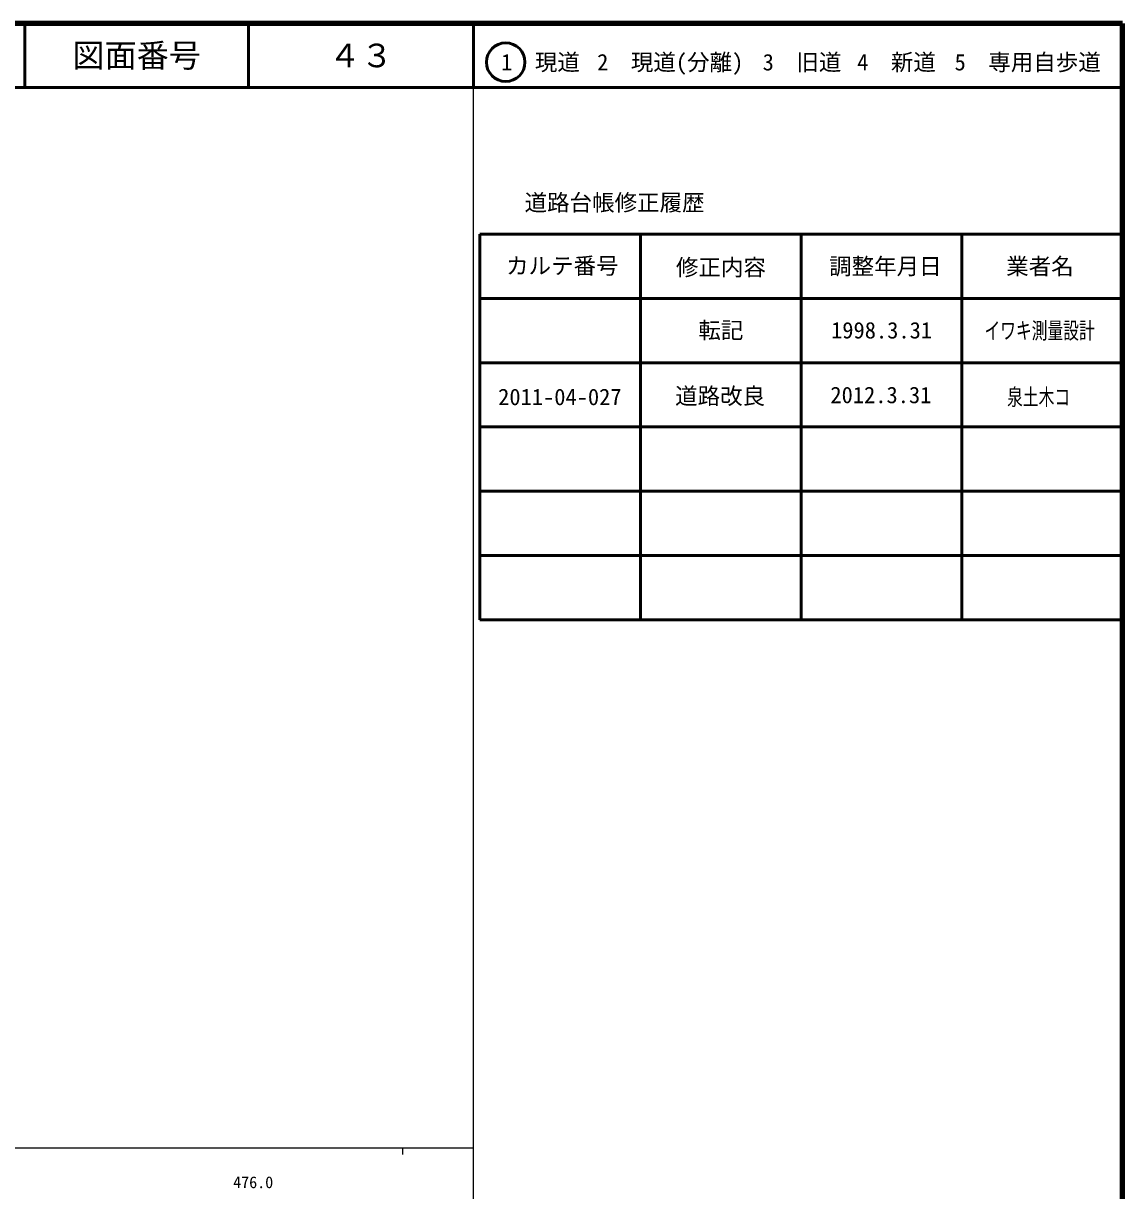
# Model space of a CAD drawing. Units: millimetres on the paper, enlarged 1000 times. Extents: x 40000 to 680000, y 20000 to 380000.
# Drawn here: x 508997 to 680000, y 198357 to 380000 of the extents above; entities that cross this region are included whole.
import ezdxf
from ezdxf.enums import TextEntityAlignment as Align

# ---------------------------------------------------------------- set-up
doc = ezdxf.new("R2010")
doc.units = ezdxf.units.MM
doc.header["$LTSCALE"] = 1000
for name, color, linetype, lineweight in [('M-TTL', 2, 'Continuous', 140), ('M-TTL-BAND', 7, 'Continuous', 25), ('M-TTL-FRAM', 2, 'Continuous', 50), ('M-TTL-LINE', 7, 'Continuous', 50)]:
    doc.layers.add(name, color=color, linetype=linetype, lineweight=lineweight)
doc.layers.add('M-TTL-TXT', color=7, linetype='Continuous')
doc.styles.add('ＭＳ ゴシック', font='')
doc.styles.get('ＭＳ ゴシック').set_extended_font_data('MS Gothic')

msp = doc.modelspace()

# ---------------------------------------------------------------- linework, layer by layer
at = {"layer": 'M-TTL'}
for p, q in [((680000, 380000), (40000, 380000)), ((680000, 20000), (680000, 380000))]:
    msp.add_line(p, q, dxfattribs=at)
at = {"layer": 'M-TTL-BAND'}
for p, q in [((579000, 20000), (579000, 370000)), ((40000, 205000), (579000, 205000)), ((568000, 205000), (568000, 204000))]:
    msp.add_line(p, q, dxfattribs=at)
at = {"layer": 'M-TTL-FRAM'}
for p, q in [((580000, 347197), (580000, 287197)), ((580000, 347197), (680000, 347197)), ((580000, 287197), (680000, 287197))]:
    msp.add_line(p, q, dxfattribs=at)
at = {"layer": 'M-TTL-LINE'}
for p, q in [((509247, 380000), (509247, 370000)), ((543997, 380000), (543997, 370000)), ((579000, 380000), (579000, 370000)), ((40000, 370000), (680000, 370000)), ((605000, 347197), (605000, 287197)), ((630000, 347197), (630000, 287197)), ((655000, 347197), (655000, 287197)), ((580000, 337197), (680000, 337197)), ((580000, 327197), (680000, 327197)), ((580000, 317197), (680000, 317197)), ((580000, 307197), (680000, 307197)), ((580000, 297197), (680000, 297197))]:
    msp.add_line(p, q, dxfattribs=at)
msp.add_circle((584031, 373958), 3000, dxfattribs=at)

# ---------------------------------------------------------------- texts
at = {"layer": 'M-TTL-BAND', "style": 'ＭＳ ゴシック'}
msp.add_text('476.0', height=1833, dxfattribs=at).set_placement((544746, 198195), align=Align.BOTTOM_CENTER)
at = {"layer": 'M-TTL-TXT', "style": 'ＭＳ ゴシック'}
for s, height, p in [('図面番号', 3666, (526622, 375000)), ('４３', 3666, (561497, 375000)), ('1\u3000現道', 2566, (589448, 373958)), ('2\u3000現道(分離)', 2566, (609619, 373958)), ('3\u3000旧道', 2566, (630121, 373958)), ('4\u3000新道', 2566, (644824, 373958)), ('5\u3000専用自歩道', 2566, (665228, 373958)), ('道路台帳修正履歴', 2566, (600968, 352113)), ('カルテ番号', 2566, (592839, 342277)), ('修正内容', 2566, (617509, 342023)), ('調整年月日', 2566, (643089, 342197)), ('業者名', 2566, (667134, 342197)), ('転記', 2566, (617500, 332245)), ('1998.3.31', 2566, (642500, 332245)), ('道路改良', 2566, (617380, 322016)), ('2012.3.31', 2566, (642392, 322175)), ('2011-04-027', 2566, (592456, 321870))]:
    msp.add_text(s, height=height, dxfattribs=at).set_placement(p, align=Align.MIDDLE_CENTER)
at = {"layer": 'M-TTL-TXT', "style": 'ＭＳ ゴシック', "width": 0.7}
for s, p in [('イワキ測量設計', (667077, 332189)), ('泉土木コ', (666927, 321856))]:
    msp.add_text(s, height=2566, dxfattribs=at).set_placement(p, align=Align.MIDDLE_CENTER)

doc.saveas('drawing.dxf')
